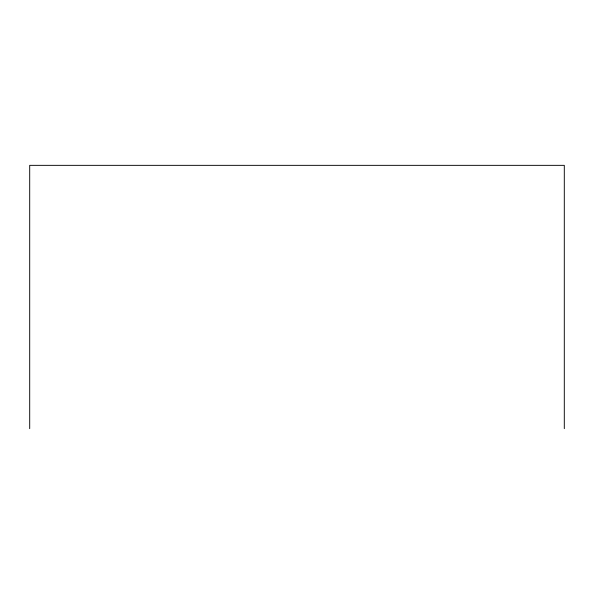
<?xml version="1.0" encoding="UTF-8"?>
<svg xmlns="http://www.w3.org/2000/svg" width="594" height="594" viewBox="0 0 594 594"><rect width="100%" height="100%" fill="white"/><g stroke="black" fill="none" stroke-linecap="round" stroke-linejoin="round"><path stroke-width="0.89" d="M564.3 428.653L564.3 165.347L29.7 165.347L29.7 428.653"/></g></svg>
